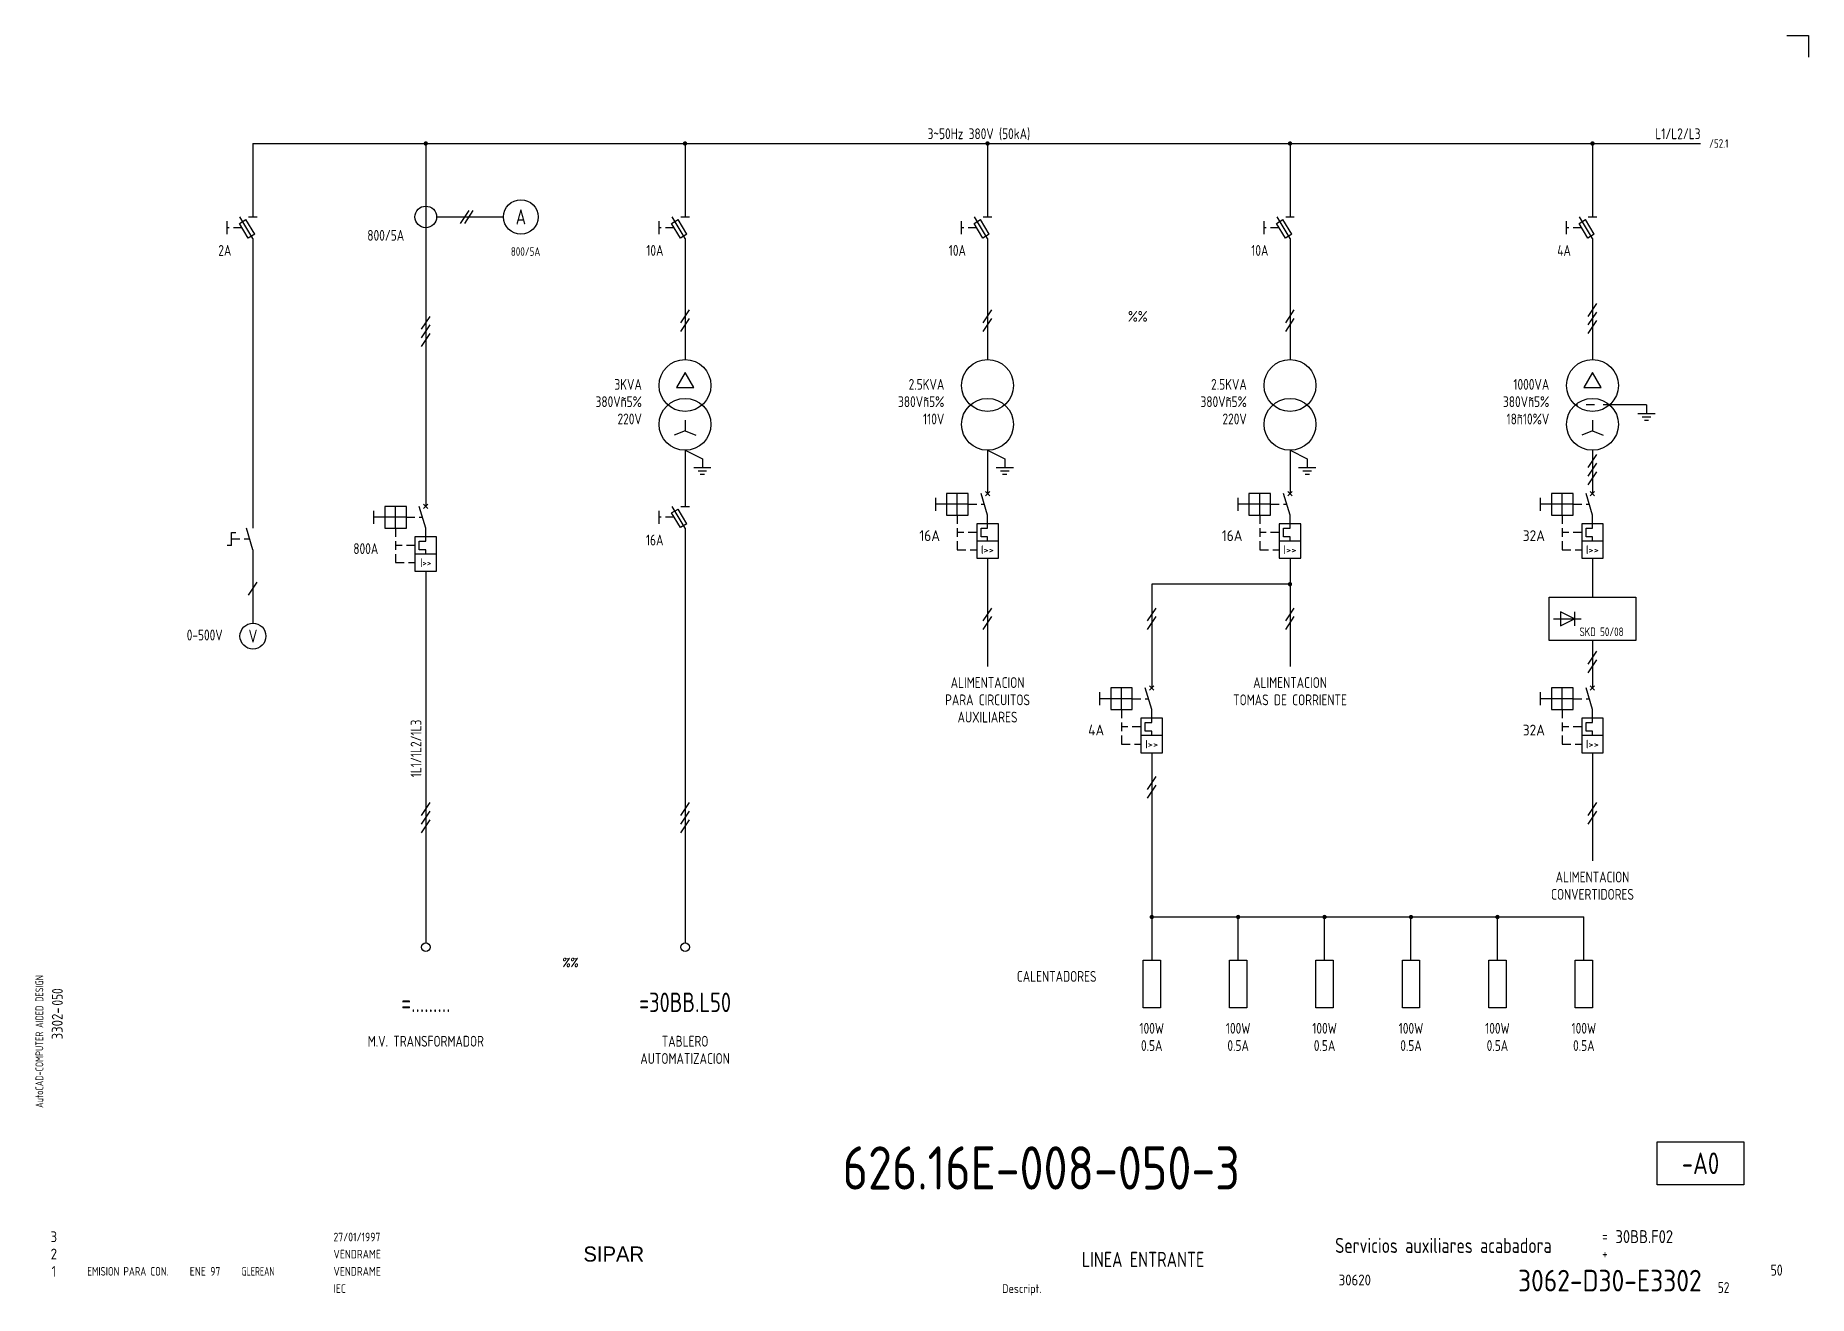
# Model space of a CAD drawing. Extents: x 10 to 420, y 5 to 297.
import ezdxf
from ezdxf.enums import TextEntityAlignment as Align

# ---------------------------------------------------------------- set-up
doc = ezdxf.new("R2010")
doc.units = 0
doc.header["$LTSCALE"] = 8
doc.header["$MEASUREMENT"] = 0
doc.linetypes.add('CENTER', pattern=[2, 1.25, -0.25, 0.25, -0.25])
doc.linetypes.add('HIDDEN', pattern=[0.375, 0.25, -0.125])
doc.layers.get('0').update_dxf_attribs({"linetype": 'CONTINUOUS'})
doc.layers.add('CART', color=7, linetype='CONTINUOUS')
doc.styles.add('DIN', font='DIN', dxfattribs={"width": 0.85})
doc.styles.add('ISO', font='ISO')
doc.styles.add('SIMPLEX', font='SIMPLEX', dxfattribs={"width": 0.9})
doc.styles.add('UNIV', font='UNIV')

# ---------------------------------------------------------------- blocks, each defined once
blk = doc.blocks.new('WB-FG100')
at = {"layer": 'CART', "color": 1}
for p, q in [((415, 297), (420, 297)), ((420, 297), (420, 292))]:
    blk.add_line(p, q, dxfattribs=at)
at = {"layer": 'CART', "color": 1, "style": 'DIN', "width": 0.8}
blk.add_text('AutoCAD-COMPUTER AIDED DESIGN', height=1.8, rotation=90, dxfattribs=at).set_placement((11.47, 48.84))
at = {"layer": 'CART', "color": 3, "style": 'DIN', "width": 0.8}
for s, p in [('=', (372.24, 17.91)), ('+', (372.24, 13.87))]:
    blk.add_text(s, height=2.5, dxfattribs=at).set_placement(p)
at = {"layer": 'CART', "color": 7, "style": 'DIN', "width": 0.9}
blk.add_attdef('FILE', text='', height=2.5, rotation=90, dxfattribs=at).set_placement((15.95, 68.38), align=Align.CENTER)
for tag, p in [('MOD-3', (13.92, 19)), ('MOD-2', (13.92, 15)), ('MOD-1', (13.92, 11)), ('NR.COMMESSA', (315, 9))]:
    blk.add_attdef(tag, text='', height=2.5, dxfattribs=at).set_placement(p, align=Align.MIDDLE)
at = {"layer": 'CART', "color": 7, "style": 'DIN'}
for tag, width, p in [('REV-3', 0.9, (21.66, 19)), ('DATA-3', 0.9, (45.37, 19)), ('NOME-3', 0.9, (57.37, 19)), ('REV-2', 0.9, (21.66, 15)), ('DATA-2', 0.9, (45.37, 15)), ('NOME-2', 0.9, (57.37, 15)), ('REV-1', 0.9, (21.66, 11)), ('DATA-1', 0.9, (45.37, 11)), ('NOME-1', 0.7, (57.37, 11))]:
    blk.add_attdef(tag, text='', height=2, dxfattribs=dict(at, width=width)).set_placement(p, align=Align.MIDDLE_LEFT)
at = {"layer": 'CART', "color": 7, "style": 'DIN', "width": 0.9}
for tag, p, height in [('DATA', (78.64, 17.94), 2), ('ESECUTORE', (78.64, 13.97), 2), ('CONTROLLORE', (78.64, 9.99), 2), ('SEGUE', (398.93, 5.65), 2.8), ('NORMA', (78.64, 6.01), 2)]:
    blk.add_attdef(tag, p, '', height=height, dxfattribs=at)
at = {"layer": 'CART', "color": 2, "style": 'DIN', "width": 0.9}
for tag, p in [('TITOLO-1/3', (266.5, 18.23)), ('TITOLO-1/2', (266.5, 15.73)), ('TITOLO-2/3', (266.5, 13.18)), ('TITOLO-2/2', (266.5, 10.68)), ('TITOLO-3/3', (266.5, 8.13))]:
    blk.add_attdef(tag, text='', height=3.5, dxfattribs=at).set_placement(p, align=Align.MIDDLE)
at = {"layer": 'CART', "color": 3, "style": 'DIN', "width": 0.9}
blk.add_attdef('ASSIEME', text='', height=3.5, dxfattribs=at).set_placement((334, 17), align=Align.MIDDLE)
at = {"layer": 'CART', "color": 3, "style": 'DIN', "width": 0.85}
for tag, p in [('=', (375.33, 16.63)), ('+', (375.33, 12.76))]:
    blk.add_attdef(tag, text='', height=3, dxfattribs=at).set_placement(p, align=Align.BOTTOM_LEFT)
at = {"layer": 'CART', "color": 3, "style": 'DIN', "width": 0.9}
blk.add_attdef('FOGLIO', text='', height=2.8, dxfattribs=at).set_placement((414.2, 9.56), align=Align.RIGHT)
at = {"layer": 'CART', "color": 2, "style": 'DIN', "width": 0.9}
blk.add_attdef('DISEGNO', text='', height=5, dxfattribs=at).set_placement((395.27, 6.35), align=Align.RIGHT)
at = {"layer": 'CART', "color": 1, "style": 'DIN', "width": 0.9}
blk.add_attdef('TIPOLOGIA', (233.37, 6), '', height=2, dxfattribs=at)

msp = doc.modelspace()

# ---------------------------------------------------------------- linework, layer by layer
at = {"color": 7}
for p, q in [((60, 272), (395, 272)), ((60, 272), (60, 255)), ((100, 272), (100, 188)), ((160, 272), (160, 255)), ((230, 272), (230, 255)), ((300, 272), (300, 255)), ((370, 272), (370, 255)), ((60, 250), (57, 255)), ((160, 250), (157, 255)), ((230, 250), (227, 255)), ((300, 250), (297, 255)), ((370, 250), (367, 255)), ((60, 250), (60, 183)), ((160, 250), (160, 222)), ((230, 250), (230, 222)), ((300, 250), (300, 222)), ((370, 250), (370, 222)), ((369, 232), (371, 235)), ((99, 229), (101, 232)), ((99, 227), (101, 230)), ((159, 230.5), (161, 233.5)), ((159, 228.5), (161, 231.5)), ((229, 230.5), (231, 233.5)), ((229, 228.5), (231, 231.5)), ((299, 230.5), (301, 233.5)), ((299, 228.5), (301, 231.5)), ((369, 230), (371, 233)), ((369, 228), (371, 231)), ((99, 225), (101, 228)), ((380.5, 209.5), (384.5, 209.5)), ((381.5, 208.75), (383.5, 208.75)), ((382, 208), (383, 208)), ((160, 201), (160, 188)), ((162, 197), (166, 197)), ((230, 201), (230, 191)), ((232, 197), (236, 197)), ((300, 201), (300, 191)), ((302, 197), (306, 197)), ((369, 197), (371, 200)), ((369, 195), (371, 198)), ((370, 201), (370, 191)), ((163, 196.25), (165, 196.25)), ((163.5, 195.5), (164.5, 195.5)), ((233, 196.25), (235, 196.25)), ((233.5, 195.5), (234.5, 195.5)), ((303, 196.25), (305, 196.25)), ((303.5, 195.5), (304.5, 195.5)), ((369, 193), (371, 196)), ((160, 183), (157, 188)), ((100, 173), (100, 87)), ((370, 176), (370, 167)), ((370, 157), (370, 146)), ((99, 116.5), (101, 119.5)), ((159, 116.5), (161, 119.5)), ((99, 114.5), (101, 117.5)), ((99, 112.5), (101, 115.5)), ((159, 114.5), (161, 117.5)), ((159, 112.5), (161, 115.5)), ((268, 93), (368, 93)), ((288, 83), (288, 93)), ((308, 83), (308, 93)), ((328, 83), (328, 93)), ((348, 83), (348, 93)), ((368, 83), (368, 93))]:
    msp.add_line(p, q, dxfattribs=at)
for p, q in [((59, 255), (61, 255)), ((102.5, 255), (118, 255)), ((108, 253.5), (110, 256.5)), ((109, 253.5), (111, 256.5)), ((159, 255), (161, 255)), ((229, 255), (231, 255)), ((299, 255), (301, 255)), ((369, 255), (371, 255)), ((54, 251), (54, 254)), ((56.9, 253.5), (58.37, 254.38)), ((58.93, 250.12), (56.9, 253.5)), ((60.4, 251), (58.37, 254.38)), ((60.4, 251), (58.93, 250.12)), ((154, 251), (154, 254)), ((156.9, 253.5), (158.37, 254.38)), ((158.93, 250.12), (156.9, 253.5)), ((160.4, 251), (158.37, 254.38)), ((160.4, 251), (158.93, 250.12)), ((224, 251), (224, 254)), ((226.9, 253.5), (228.37, 254.38)), ((228.93, 250.12), (226.9, 253.5)), ((230.4, 251), (228.37, 254.38)), ((230.4, 251), (228.93, 250.12)), ((294, 251), (294, 254)), ((296.9, 253.5), (298.37, 254.38)), ((298.93, 250.12), (296.9, 253.5)), ((300.4, 251), (298.37, 254.38)), ((300.4, 251), (298.93, 250.12)), ((364, 251), (364, 254)), ((366.9, 253.5), (368.37, 254.38)), ((368.93, 250.12), (366.9, 253.5)), ((370.4, 251), (368.37, 254.38)), ((370.4, 251), (368.93, 250.12)), ((160, 219), (158, 215.5)), ((162, 215.5), (160, 219)), ((370, 219), (368, 215.5)), ((372, 215.5), (370, 219)), ((158, 215.5), (162, 215.5)), ((368, 215.5), (372, 215.5)), ((382.5, 211.5), (382.5, 209.5)), ((160, 205.5), (157.5, 204.5)), ((160, 208), (160, 205.5)), ((160, 205.5), (162.5, 204.5)), ((370, 205.5), (367.5, 204.5)), ((370, 208), (370, 205.5)), ((370, 205.5), (372.5, 204.5)), ((160, 201), (164, 199)), ((164, 199), (164, 197)), ((230, 201), (234, 199)), ((234, 199), (234, 197)), ((300, 201), (304, 199)), ((304, 199), (304, 197)), ((218, 187), (218, 190)), ((225.5, 191), (220.5, 191)), ((220.5, 191), (220.5, 186)), ((223, 186), (223, 191)), ((225.5, 186), (225.5, 191)), ((230, 186), (228.5, 191)), ((229.5, 190.5), (230.5, 191.5)), ((229.5, 191.5), (230.5, 190.5)), ((288, 187), (288, 190)), ((295.5, 191), (290.5, 191)), ((290.5, 191), (290.5, 186)), ((293, 186), (293, 191)), ((295.5, 186), (295.5, 191)), ((300, 186), (298.5, 191)), ((299.5, 190.5), (300.5, 191.5)), ((299.5, 191.5), (300.5, 190.5)), ((358, 187), (358, 190)), ((360.5, 191), (360.5, 186)), ((365.5, 191), (360.5, 191)), ((363, 186), (363, 191)), ((365.5, 186), (365.5, 191)), ((370, 186), (368.5, 191)), ((369.5, 190.5), (370.5, 191.5)), ((369.5, 191.5), (370.5, 190.5)), ((88, 184), (88, 187)), ((95.5, 185.5), (88, 185.5)), ((90.5, 188), (90.5, 183)), ((95.5, 188), (90.5, 188)), ((93, 183), (93, 188)), ((95.5, 183), (95.5, 188)), ((100, 183), (98.5, 188)), ((99.5, 188.5), (100.5, 187.5)), ((99.5, 187.5), (100.5, 188.5)), ((154, 184), (154, 187)), ((156.9, 186.5), (158.37, 187.38)), ((158.93, 183.12), (156.9, 186.5)), ((160.4, 184), (158.37, 187.38)), ((159, 188), (161, 188)), ((225.5, 188.5), (218, 188.5)), ((220.5, 186), (225.5, 186)), ((230, 183), (230, 186)), ((295.5, 188.5), (288, 188.5)), ((290.5, 186), (295.5, 186)), ((300, 183), (300, 186)), ((365.5, 188.5), (358, 188.5)), ((360.5, 186), (365.5, 186)), ((370, 183), (370, 186)), ((60, 178), (58.5, 183)), ((90.5, 183), (95.5, 183)), ((97.5, 181), (97.5, 173)), ((102.5, 181), (97.5, 181)), ((100, 180), (100, 183)), ((102.5, 173), (102.5, 181)), ((160.4, 184), (158.93, 183.12)), ((160, 183), (160, 87)), ((227.5, 184), (227.5, 176)), ((232.5, 184), (227.5, 184)), ((228.5, 181), (228.5, 183)), ((228.5, 183), (230, 183)), ((230, 181), (228.5, 181)), ((230, 180), (230, 181)), ((232.5, 176), (232.5, 184)), ((302.5, 184), (297.5, 184)), ((297.5, 184), (297.5, 176)), ((298.5, 181), (298.5, 183)), ((298.5, 183), (300, 183)), ((300, 181), (298.5, 181)), ((300, 180), (300, 181)), ((302.5, 176), (302.5, 184)), ((367.5, 184), (367.5, 176)), ((372.5, 184), (367.5, 184)), ((368.5, 181), (368.5, 183)), ((368.5, 183), (370, 183)), ((370, 181), (368.5, 181)), ((370, 180), (370, 181)), ((372.5, 176), (372.5, 184)), ((60, 178), (60, 161)), ((102.5, 177), (97.5, 177)), ((98.5, 178), (98.5, 180)), ((98.5, 180), (100, 180)), ((100, 178), (98.5, 178)), ((100, 177), (100, 178)), ((232.5, 180), (227.5, 180)), ((302.5, 180), (297.5, 180)), ((372.5, 180), (367.5, 180)), ((97.5, 173), (102.5, 173)), ((227.5, 176), (232.5, 176)), ((230, 176), (230, 151)), ((297.5, 176), (302.5, 176)), ((300, 176), (300, 151)), ((367.5, 176), (372.5, 176)), ((59, 167.5), (61, 170.5)), ((268, 170), (268, 146)), ((300, 170), (268, 170)), ((229, 161.5), (231, 164.5)), ((267, 161.5), (269, 164.5)), ((299, 161.5), (301, 164.5)), ((229, 159.5), (231, 162.5)), ((267, 159.5), (269, 162.5)), ((299, 159.5), (301, 162.5)), ((361, 162), (367.4, 162)), ((365.8, 162), (362.6, 163.6)), ((362.6, 163.6), (362.6, 160.4)), ((362.6, 160.4), (365.8, 162)), ((365.8, 163.6), (365.8, 160.4)), ((369, 151.5), (371, 154.5)), ((369, 149.5), (371, 152.5)), ((256, 142), (256, 145)), ((263.5, 146), (258.5, 146)), ((258.5, 146), (258.5, 141)), ((261, 141), (261, 146)), ((263.5, 141), (263.5, 146)), ((268, 141), (266.5, 146)), ((267.5, 145.5), (268.5, 146.5)), ((267.5, 146.5), (268.5, 145.5)), ((358, 142), (358, 145)), ((365.5, 146), (360.5, 146)), ((360.5, 146), (360.5, 141)), ((363, 141), (363, 146)), ((365.5, 141), (365.5, 146)), ((370, 141), (368.5, 146)), ((369.5, 145.5), (370.5, 146.5)), ((369.5, 146.5), (370.5, 145.5)), ((263.5, 143.5), (256, 143.5)), ((258.5, 141), (263.5, 141)), ((268, 138), (268, 141)), ((365.5, 143.5), (358, 143.5)), ((360.5, 141), (365.5, 141)), ((370, 138), (370, 141)), ((265.5, 139), (265.5, 131)), ((270.5, 139), (265.5, 139)), ((266.5, 138), (268, 138)), ((266.5, 136), (266.5, 138)), ((268, 136), (266.5, 136)), ((268, 135), (268, 136)), ((270.5, 131), (270.5, 139)), ((367.5, 139), (367.5, 131)), ((372.5, 139), (367.5, 139)), ((368.5, 138), (370, 138)), ((368.5, 136), (368.5, 138)), ((370, 136), (368.5, 136)), ((370, 135), (370, 136)), ((372.5, 131), (372.5, 139)), ((270.5, 135), (265.5, 135)), ((372.5, 135), (367.5, 135)), ((265.5, 131), (270.5, 131)), ((268, 131), (268, 83)), ((367.5, 131), (372.5, 131)), ((370, 131), (370, 106)), ((267, 122.5), (269, 125.5)), ((267, 120.5), (269, 123.5)), ((369, 116.5), (371, 119.5)), ((369, 114.5), (371, 117.5)), ((266, 72), (266, 83)), ((266, 83), (270, 83)), ((270, 83), (270, 72)), ((286, 72), (286, 83)), ((286, 83), (290, 83)), ((290, 83), (290, 72)), ((306, 83), (310, 83)), ((306, 72), (306, 83)), ((310, 83), (310, 72)), ((326, 72), (326, 83)), ((326, 83), (330, 83)), ((330, 83), (330, 72)), ((346, 72), (346, 83)), ((346, 83), (350, 83)), ((350, 83), (350, 72)), ((366, 72), (366, 83)), ((366, 83), (370, 83)), ((370, 83), (370, 72)), ((270, 72), (266, 72)), ((290, 72), (286, 72)), ((310, 72), (306, 72)), ((330, 72), (326, 72)), ((350, 72), (346, 72)), ((370, 72), (366, 72))]:
    msp.add_line(p, q)
at = {"linetype": 'HIDDEN'}
for p, q in [((57.5, 252.5), (54, 252.5)), ((157.5, 252.5), (154, 252.5)), ((227.5, 252.5), (224, 252.5)), ((297.5, 252.5), (294, 252.5)), ((367.5, 252.5), (364, 252.5)), ((95.5, 185.5), (99.25, 185.5)), ((157.5, 185.5), (154, 185.5)), ((223, 186), (223, 178)), ((225.5, 188.5), (229.25, 188.5)), ((293, 186), (293, 178)), ((295.5, 188.5), (299.25, 188.5)), ((363, 186), (363, 178)), ((365.5, 188.5), (369.25, 188.5)), ((93, 183), (93, 175)), ((227.5, 182), (223, 182)), ((297.5, 182), (293, 182)), ((367.5, 182), (363, 182)), ((55, 180.5), (59.25, 180.5)), ((97.5, 179), (93, 179)), ((223, 178), (227.5, 178)), ((293, 178), (297.5, 178)), ((363, 178), (367.5, 178)), ((93, 175), (97.5, 175)), ((261, 141), (261, 133)), ((263.5, 143.5), (267.25, 143.5)), ((363, 141), (363, 133)), ((365.5, 143.5), (369.25, 143.5)), ((265.5, 137), (261, 137)), ((367.5, 137), (363, 137)), ((261, 133), (265.5, 133)), ((363, 133), (367.5, 133))]:
    msp.add_line(p, q, dxfattribs=at)
at = {"linetype": 'CENTER'}
msp.add_line((382.5, 211.5), (366.03, 211.5), dxfattribs=at)
at = {"linetype": 'Continuous'}
for p, q in [((55, 182), (56, 182)), ((55, 179), (55, 182)), ((55, 179), (54, 179)), ((360, 167), (380, 167)), ((360, 157), (360, 167)), ((380, 167), (380, 157)), ((380, 157), (360, 157))]:
    msp.add_line(p, q, dxfattribs=at)
at = {"color": 2}
for p, q in [((385, 31), (385, 41)), ((385, 41), (405, 41)), ((405, 41), (405, 31)), ((405, 31), (385, 31))]:
    msp.add_line(p, q, dxfattribs=at)
at = {"color": 7, "linetype": 'Continuous', "const_width": 0.5}
for points in [[(99.75, 272, 1), (100.25, 272, 1)], [(159.75, 272, 1), (160.25, 272, 1)], [(229.75, 272, 1), (230.25, 272, 1)], [(299.75, 272, 1), (300.25, 272, 1)], [(369.75, 272, 1), (370.25, 272, 1)]]:
    msp.add_lwpolyline(points, format="xyb", close=True, dxfattribs=at)
at = {"const_width": 0.5}
for points in [[(299.75, 170, 1), (300.25, 170, 1)], [(267.75, 93, 1), (268.25, 93, 1)], [(287.75, 93, 1), (288.25, 93, 1)], [(307.75, 93, 1), (308.25, 93, 1)], [(327.75, 93, 1), (328.25, 93, 1)]]:
    msp.add_lwpolyline(points, format="xyb", close=True, dxfattribs=at)
at = {"linetype": 'Continuous', "const_width": 0.5}
msp.add_lwpolyline([(347.75, 93, 1), (348.25, 93, 1)], format="xyb", close=True, dxfattribs=at)
for centre, radius in [((122, 255), 4), ((100, 255), 2.5), ((60, 158), 3)]:
    msp.add_circle(centre, radius)
at = {"color": 7}
for centre, radius in [((160, 216), 6), ((230, 216), 6), ((300, 216), 6), ((370, 216), 6), ((160, 207), 6), ((230, 207), 6), ((300, 207), 6), ((370, 207), 6), ((100, 86), 1), ((160, 86), 1)]:
    msp.add_circle(centre, radius, dxfattribs=at)

# ---------------------------------------------------------------- block references
at = {"layer": 'CART'}
ref = msp.add_blockref('WB-FG100', (0, 0), dxfattribs=at)
ref.add_attrib('TIPOLOGIA', 'Descript.', (233.37, 6), dxfattribs={"color": 1, "height": 2, "style": 'DIN', "width": 0.9})
ref.add_attrib('ASSIEME', 'Servicios auxiliares acabadora', dxfattribs={"color": 3, "height": 3.5, "style": 'DIN', "width": 0.8}).set_placement((335.5, 17), align=Align.MIDDLE)
ref.add_attrib('=', '30BB.F02', dxfattribs={"color": 3, "height": 3, "style": 'DIN', "width": 0.85}).set_placement((375.33, 16.63), align=Align.BOTTOM_LEFT)
ref.add_attrib('NR.COMMESSA', '30620', dxfattribs={"color": 7, "height": 2.5, "style": 'DIN', "width": 0.9}).set_placement((315, 9), align=Align.MIDDLE)
ref.add_attrib('DISEGNO', '3062-D30-E3302', dxfattribs={"color": 2, "height": 5, "style": 'DIN', "width": 0.9}).set_placement((395.27, 6.35), align=Align.RIGHT)
ref.add_attrib('DATA', '27/01/1997', (78.64, 17.94), dxfattribs={"color": 7, "height": 2, "style": 'DIN', "width": 0.85})
ref.add_attrib('ESECUTORE', 'VENDRAME', (78.64, 13.97), dxfattribs={"color": 7, "height": 2, "style": 'DIN', "width": 0.85})
ref.add_attrib('CONTROLLORE', 'VENDRAME', (78.64, 9.99), dxfattribs={"color": 7, "height": 2, "style": 'DIN', "width": 0.85})
ref.add_attrib('NORMA', 'IEC', (78.64, 6.01), dxfattribs={"color": 7, "height": 2, "style": 'DIN', "width": 0.85})
ref.add_attrib('MOD-1', '1', dxfattribs={"color": 7, "height": 2.5, "style": 'DIN', "width": 0.9}).set_placement((13.92, 11), align=Align.MIDDLE)
ref.add_attrib('REV-1', 'EMISION PARA CON.', dxfattribs={"color": 7, "height": 2, "style": 'DIN', "width": 0.8}).set_placement((21.66, 11), align=Align.MIDDLE_LEFT)
ref.add_attrib('DATA-1', 'ENE 97', dxfattribs={"color": 7, "height": 2, "style": 'DIN', "width": 0.85}).set_placement((45.37, 11), align=Align.MIDDLE_LEFT)
ref.add_attrib('NOME-1', 'GLEREAN', dxfattribs={"color": 7, "height": 2, "style": 'DIN', "width": 0.7}).set_placement((57.37, 11), align=Align.MIDDLE_LEFT)
ref.add_attrib('MOD-2', '2', dxfattribs={"color": 7, "height": 2.5, "style": 'DIN', "width": 0.9}).set_placement((13.92, 15), align=Align.MIDDLE)
ref.add_attrib('MOD-3', '3', dxfattribs={"color": 7, "height": 2.5, "style": 'DIN', "width": 0.9}).set_placement((13.92, 19), align=Align.MIDDLE)
ref.add_attrib('FILE', '3302-', dxfattribs={"color": 7, "height": 2.5, "rotation": 90, "style": 'DIN', "width": 0.9}).set_placement((15.95, 68.38), align=Align.CENTER)

# ---------------------------------------------------------------- texts
at = {"style": 'DIN', "width": 0.8}
for s, height, p in [('3~50Hz 380V (50kA)', 2.5, (228, 273)), ('I>>', 2, (100, 174)), ('ALIMENTACION', 2.5, (230, 146)), ('ALIMENTACION', 2.5, (300, 146)), ('PARA CIRCUITOS', 2.5, (230, 142)), ('TOMAS DE CORRIENTE', 2.5, (300, 142)), ('AUXILIARES', 2.5, (230, 138)), ('ALIMENTACION', 2.5, (370, 101)), ('CONVERTIDORES', 2.5, (370, 97)), ('CALENTADORES', 2.5, (246, 78)), ('100W', 2.5, (268, 66)), ('100W', 2.5, (288, 66)), ('100W', 2.5, (308, 66)), ('100W', 2.5, (328, 66)), ('100W', 2.5, (348, 66)), ('100W', 2.5, (368, 66)), ('M.V. TRANSFORMADOR', 2.5, (100, 63)), ('TABLERO', 2.5, (160, 63)), ('0.5A', 2.5, (268, 62)), ('0.5A', 2.5, (288, 62)), ('0.5A', 2.5, (308, 62)), ('0.5A', 2.5, (328, 62)), ('0.5A', 2.5, (348, 62)), ('0.5A', 2.5, (368, 62)), ('AUTOMATIZACION', 2.5, (160, 59))]:
    msp.add_text(s, height=height, dxfattribs=at).set_placement(p, align=Align.CENTER)
for s, height, p in [('L1/L2/L3', 2.5, (395, 273)), ('800/5A', 2.5, (95, 249.5)), ('2A', 2.5, (55, 246)), ('800/5A', 2, (126.5, 246)), ('10A', 2.5, (155, 246)), ('10A', 2.5, (225, 246)), ('10A', 2.5, (295, 246)), ('4A', 2.5, (365, 246)), ('3KVA', 2.5, (150, 215)), ('2.5KVA', 2.5, (220, 215)), ('2.5KVA', 2.5, (290, 215)), ('1000VA', 2.5, (360, 215)), ('380Vñ5%', 2.5, (150, 211)), ('380Vñ5%', 2.5, (220, 211)), ('380Vñ5%', 2.5, (290, 211)), ('380Vñ5%', 2.5, (360, 211)), ('220V', 2.5, (150, 207)), ('110V', 2.5, (220, 207)), ('220V', 2.5, (290, 207)), ('18ñ10%V', 2.5, (360, 207)), ('16A', 2.5, (155, 179)), ('800A', 2.5, (89, 177)), ('0-500V', 2.5, (53, 157))]:
    msp.add_text(s, height=height, dxfattribs=at).set_placement(p, align=Align.RIGHT)
at = {"style": 'DIN'}
for s, height, width, p in [('/52.1', 2, 0.8, (397, 271)), ('%%', 2.5, 0.85, (262.5, 230.75)), ('SKD 50/08', 2, 0.8, (367, 158)), ('52', 2.5, 0.8, (399, 6))]:
    msp.add_text(s, height=height, dxfattribs=dict(at, width=width)).set_placement(p)
at = {"color": 7, "style": 'DIN', "width": 0.8}
for s, height, p in [('A', 3.5, (122, 255)), ('V', 3, (60, 158))]:
    msp.add_text(s, height=height, dxfattribs=at).set_placement(p, align=Align.MIDDLE)
at = {"style": 'ISO'}
for s, p in [('16A', (219, 180)), ('16A', (289, 180)), ('32A', (359, 180)), ('4A', (257, 135)), ('32A', (359, 135))]:
    msp.add_text(s, height=2.5, dxfattribs=at).set_placement(p, align=Align.RIGHT)
for p in [(230, 177), (300, 177), (370, 177), (268, 132), (370, 132)]:
    msp.add_text('I>>', height=2, dxfattribs=at).set_placement(p, align=Align.CENTER)
at = {"style": 'DIN', "width": 0.8}
msp.add_text('1L1/1L2/1L3', height=2.5, rotation=90, dxfattribs=at).set_placement((99, 132), align=Align.CENTER)
at = {"color": 7, "linetype": 'Continuous', "style": 'SIMPLEX', "width": 0.9}
msp.add_text('%%', height=2, dxfattribs=at).set_placement((133.5, 82.5), align=Align.MIDDLE)
at = {"style": 'DIN', "width": 0.8}
msp.add_text('050', height=2.5, rotation=90, dxfattribs=at).set_placement((16, 72.5))
at = {"color": 2, "style": 'DIN', "width": 0.8}
for s, p in [('=30BB.L50', (160, 71)), ('=.........', (100, 71))]:
    msp.add_text(s, height=4.5, dxfattribs=at).set_placement(p, align=Align.CENTER)
at = {"color": 6, "style": 'DIN', "width": 0.8}
msp.add_text('-A0', height=5, dxfattribs=at).set_placement((395, 36), align=Align.MIDDLE)
at = {"color": 3, "style": 'DIN', "width": 0.8}
msp.add_text('LINEA ENTRANTE', height=3.5, dxfattribs=at).set_placement((266, 12), align=Align.CENTER)
msp.add_text('50', height=2.56, dxfattribs=at).set_placement((414, 10), align=Align.RIGHT)
at = {"color": 2, "insert": (196.47, 39.92), "char_height": 10, "width": 111.0411, "attachment_point": 1, "style": 'DIN'}
msp.add_mtext('626.16E-008-050-3', dxfattribs=at)
at = {"layer": 'CART', "color": 2, "linetype": 'Continuous', "style": 'UNIV'}
msp.add_text('SIPAR', height=3.5, dxfattribs=at).set_placement((143.5, 13.25), align=Align.CENTER)

doc.saveas('drawing.dxf')
